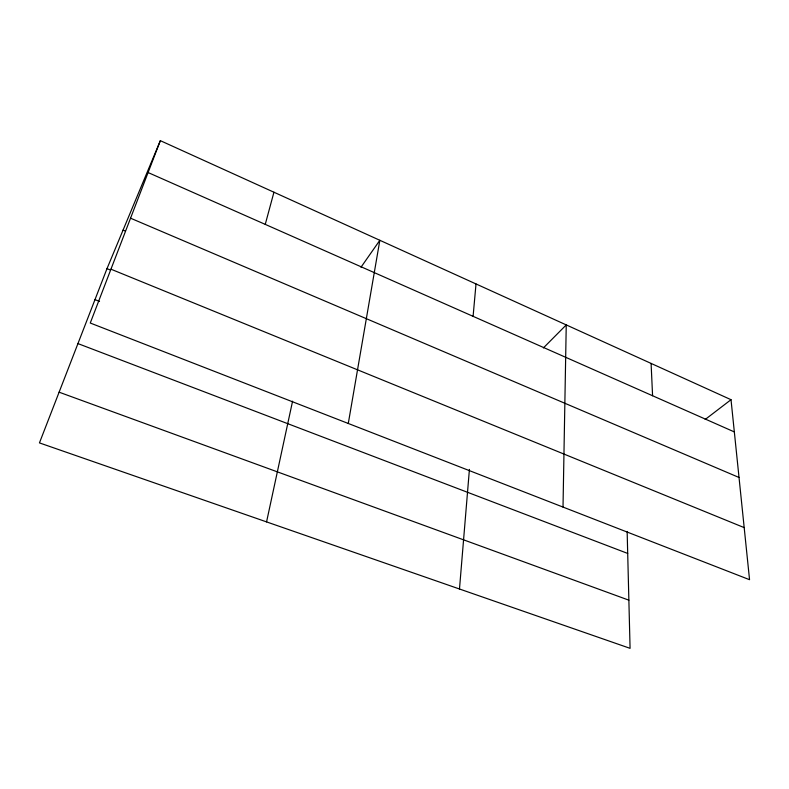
<?xml version="1.0" encoding="UTF-8"?>
<svg xmlns="http://www.w3.org/2000/svg" width="789" height="789" viewBox="0 0 789 789"><rect width="100%" height="100%" fill="white"/><g stroke="black" fill="none" stroke-linecap="round" stroke-linejoin="round"><path stroke-width="1.18" d="M563.011 507.08L566.246 324.91L543.394 347.929M459.484 589.008L469.416 469.406M473.094 316.34L476.014 283.941M348.284 423.476L379.844 240.29L360.997 267.234M266.564 521.894L292.581 401.177M265.252 224.382L273.941 192.22M160.345 140.659L90.262 323.026L749.55 579.698L731.018 399.698L160.345 140.659L106.998 268.635L39.45 442.895L630.076 648.341L627.147 531.431M705.169 419.492L731.018 399.698M59.106 392.182L628.872 600.173M77.943 343.59L627.699 553.434M94.996 299.623L99.522 301.418M106.998 268.635L110.421 270.035M110.953 269.187L744.185 527.614M123.064 230.102L125.323 231.049M130.55 218.198L739.027 477.483M148.095 172.544L734.332 431.918M651.093 363.423L652.582 395.743"/></g></svg>
